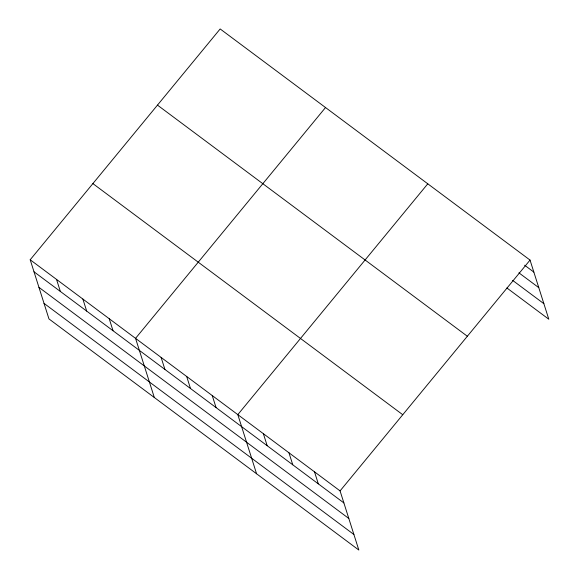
<?xml version="1.0" encoding="UTF-8"?>
<svg xmlns="http://www.w3.org/2000/svg" width="579" height="579" viewBox="0 0 579 579"><rect width="100%" height="100%" fill="white"/><g stroke="black" fill="none" stroke-linecap="round" stroke-linejoin="round"><path stroke-width="0.87" d="M30.195 259.768L340.068 490.898L358.835 550.05L48.962 318.92L30.195 259.768L220.165 28.95L530.038 260.08L548.805 319.232L506.907 287.98M325.521 107.535L135.551 338.353L154.318 397.505M427.78 183.811L237.81 414.629L256.577 473.774M340.068 490.898L530.038 260.08M524.625 265.225L533.86 272.116M518.907 272.832L538.788 287.662M512.625 280.374L543.876 303.685M157.474 105.117L467.354 336.254M92.886 183.601L402.76 414.73M34.009 271.797L343.89 502.934M38.945 287.35L348.819 518.48M44.026 303.367L353.899 534.504M314.506 471.834L318.32 483.863M288.943 452.764L292.757 464.792M263.373 433.693L267.194 445.729M212.247 395.558L216.061 407.587M186.684 376.488L190.498 388.523M161.114 357.424L164.935 369.453M109.214 318.703L113.028 330.739M82.877 299.061L86.691 311.089M56.532 279.411L60.354 291.447"/></g></svg>
